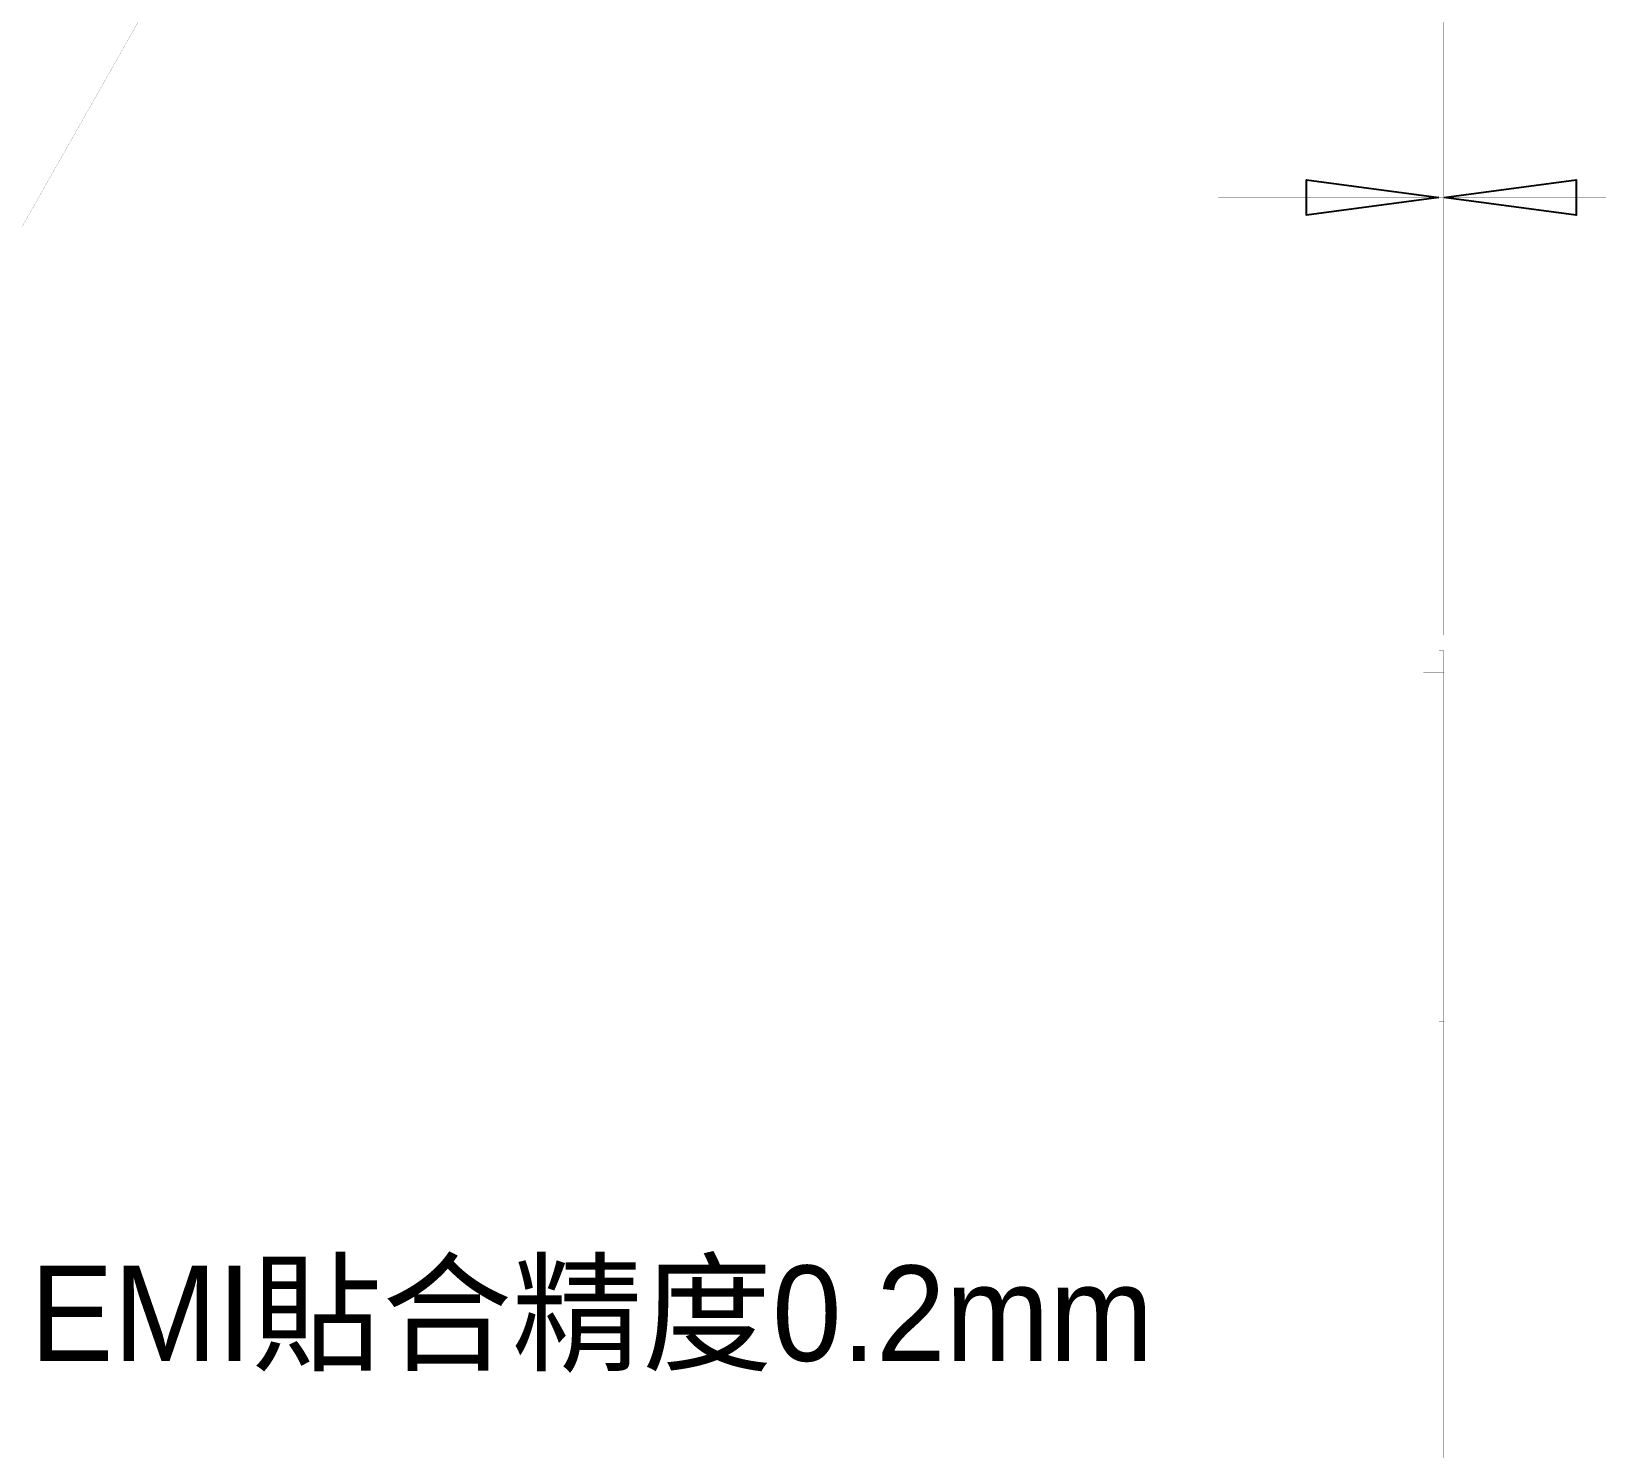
# Model space of a CAD drawing. Header units: millimetres. Extents: x 0 to 379, y 0 to 268.
# Drawn here: x 95.94 to 131.44, y 182.15 to 214.28 of the extents above; entities that cross this region are included whole.
import ezdxf

# ---------------------------------------------------------------- set-up
doc = ezdxf.new("R2010")
doc.units = ezdxf.units.MM
doc.header["$LTSCALE"] = 7.7
doc.layers.get('0').update_dxf_attribs({"linetype": 'CONTINUOUS'})
doc.layers.add('emia-t-dxf', color=4, linetype='CONTINUOUS')
doc.styles.get("Standard").update_dxf_attribs({"font": 'simplex.shx'})

msp = doc.modelspace()

# ---------------------------------------------------------------- linework, layer by layer
at = {"const_width": 0.003}
for points in [[(88.958, 197.912), (107.09, 229.87), (110.09, 229.87)], [(127.514, 200.436), (127.514, 222.982)], [(127.978, 200.586), (127.978, 222.982)], [(127.866, 200.586), (127.866, 212.514)], [(127.978, 200.586), (127.978, 212.514)], [(122.866, 210.514), (127.922, 210.514)], [(127.866, 210.514), (122.866, 210.514)], [(169.014, 210.514), (127.922, 210.514)], [(127.978, 210.514), (169.014, 210.514)], [(127.978, 200.236), (127.866, 200.236)], [(127.866, 176.669), (127.866, 200.236)], [(127.978, 176.669), (127.978, 200.236)], [(127.866, 200.086), (127.514, 200.086)], [(127.514, 200.086), (127.514, 196.386)], [(127.866, 199.736), (127.514, 199.736)], [(127.978, 199.736), (127.866, 199.736)], [(127.866, 196.686), (127.514, 196.686)], [(127.866, 196.386), (127.514, 196.386)], [(127.866, 192.303), (127.866, 194.303)], [(127.866, 189.885), (127.866, 191.885)], [(127.866, 191.832), (127.978, 191.832)], [(127.866, 191.463), (127.978, 191.463)], [(127.866, 184.202), (127.866, 188.168)], [(127.978, 186.296), (127.866, 186.296)], [(127.978, 185.926), (127.866, 185.926)]]:
    msp.add_lwpolyline(points, dxfattribs=at)
for points in [[(127.866, 210.514), (124.866, 210.114), (124.866, 210.914), (127.866, 210.514)], [(127.978, 210.514), (130.978, 210.914), (130.978, 210.114), (127.978, 210.514)]]:
    msp.add_lwpolyline(points, close=True)

# ---------------------------------------------------------------- texts
at = {"layer": 'emia-t-dxf', "insert": (95.917, 186.298), "char_height": 2.16241, "width": 33.64154, "attachment_point": 1}
msp.add_mtext('{\\f新細明體|b0|i0|c136|p2;EMI貼合精度0.2mm}', dxfattribs=at)

doc.saveas('drawing.dxf')
